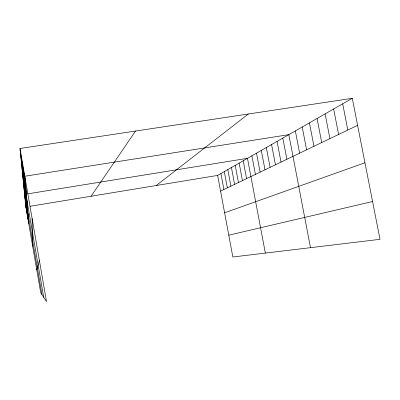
<?xml version="1.0" encoding="UTF-8"?>
<svg xmlns="http://www.w3.org/2000/svg" width="400" height="400" viewBox="0 0 400 400"><rect width="100%" height="100%" fill="white"/><g stroke="black" fill="none" stroke-linecap="round" stroke-linejoin="round"><path stroke-width="0.6" d="M36.71 269.62L39.415 260.59M91.07 196.24L135.515 131.045M156.24 185.515L248.34 114.01M217.645 175.415L352.295 98.31L380 239.325L232.84 257L217.645 175.415L30.08 206.28M220.565 191.105L357.605 125.34M224.605 212.785L364.96 162.76M228.78 235.19L372.57 201.515M352.295 98.31L20 148.49L46.53 301.69L40.665 292.485L25.88 206.97L27.68 206.675M26.395 194.065L24.61 194.35L41.925 294.465M27.58 193.87L247.475 158.33L265.345 253.095M342.69 103.81L347.825 130.035M333.645 108.99L338.615 134.455M325.115 113.87L329.93 138.625M317.06 118.485L321.725 142.56M309.435 122.855L313.96 146.285M302.205 126.99L306.605 149.815M295.35 130.92L299.625 153.165M310.495 247.67L288.83 134.65L22.82 176.55L43.71 297.265M282.81 138.1L286.86 159.29M277.065 141.39L281.015 162.095M271.58 144.53L275.435 164.775M266.335 147.535L270.095 167.335M261.315 150.405L264.99 169.79M256.51 153.16L260.1 172.135M251.9 155.8L255.41 174.385M243.23 160.76L246.59 178.615M239.15 163.1L242.44 180.61M235.225 165.35L238.445 182.525M231.445 167.51L234.6 184.37M227.805 169.595L230.9 186.145M224.295 171.605L227.33 187.86M220.91 173.545L223.89 189.51M20.435 152.795L25.35 181.2M20.84 156.83L25.6 184.345M21.22 160.62L25.84 187.3M21.575 164.18L26.06 190.075M21.915 167.54L26.27 192.695M22.235 170.71L26.465 195.165M22.535 173.71L26.655 197.505M23.085 179.165L26.995 201.755M23.335 181.65L27.15 203.695M23.57 184.02L27.295 205.54M23.8 186.28L27.435 207.3M24.015 188.435L27.57 208.98M24.225 190.495L27.7 210.585M24.42 192.465L27.82 212.12M24.795 196.16L28.05 214.995M24.965 197.895L28.16 216.345M25.135 199.555L28.26 217.645M25.295 201.155L28.36 218.89M25.45 202.695L28.455 220.085M25.6 204.175L28.55 221.235M25.74 205.595L28.635 222.345M20 148.49L25.88 206.97M25.085 177.845L28.725 223.415M32.12 218.485L32.65 246.135"/></g></svg>
